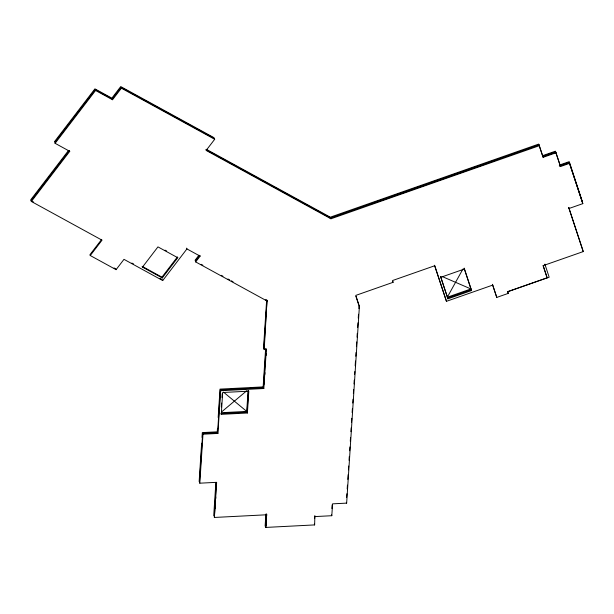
<?xml version="1.0" encoding="UTF-8"?>
<svg xmlns="http://www.w3.org/2000/svg" width="614" height="614" viewBox="0 0 614 614"><rect width="100%" height="100%" fill="white"/><g stroke="black" fill="none" stroke-linecap="round" stroke-linejoin="round"><path stroke-width="0.92" d="M199.151 481.591L201.63 443.239M202.014 437.352L202.321 432.601L217.249 431.842L217.425 429.086M202.651 433.4L202.981 434.205L217.909 433.438L217.579 432.64L202.651 433.4L199.473 482.389L199.803 483.187L216.65 482.328L214.37 517.456L266.622 514.785L265.801 527.418L314.637 524.916L314.852 515.768L314.667 518.554M199.803 483.187L202.981 434.205M213.718 515.86L215.867 482.627M216.258 482.481L214.37 517.456M221.37 406.898L221.616 403.099M221.984 397.404L222.23 393.605M215.053 508.377L215.176 506.466M215.675 498.829L215.798 496.918M216.289 489.281L216.412 487.37M221.27 414.343L222.682 392.507L248.808 391.172L247.388 413.007L221.27 414.343L220.94 413.544L247.066 412.209L247.388 413.007M221.547 412.692L246.736 411.411L248.087 390.519M247.066 412.209L248.478 390.374M263.544 348L266.683 299.571M264.197 349.604L267.013 300.369L263.874 348.798L264.197 349.604L266.33 349.489L263.805 388.508L220.672 390.719L220.349 389.913L263.475 387.71L263.805 388.508M263.145 386.912L265.616 348.844M263.475 387.71L266.008 348.691L266.33 349.489M264.181 384.026L264.304 382.131M264.795 374.555L264.918 372.66M265.348 366.028L265.532 363.189M266.023 355.613L266.146 353.718M265.125 526.098L265.9 514.11M266.031 525.3L266.146 523.45M266.629 516.075L266.745 514.233M331.898 508.522L332.128 504.877M315.174 516.566L331.806 515.714L332.581 503.848L346.649 503.127L359.397 306.463L355.767 295.403L393.09 282.31L392.507 280.552L434.766 265.732L446.455 301.32L492.727 285.096L496.772 297.414L508.285 293.377L507.709 291.619L547.189 277.766L543.198 265.624L583.3 251.563L568.81 207.647L569.14 208.445L582.816 203.648L569.255 162.549L560.206 165.719L555.371 151.197L542.515 155.703L538.701 144.09L330.294 217.179L206.327 149.294M346.634 497.555L346.879 493.74M347.194 488.967L347.44 485.144M347.808 479.419L348.115 474.645M348.43 469.871L348.675 466.049M349.044 460.323L349.297 456.501M349.665 450.776L349.911 446.954M350.287 441.228L350.533 437.406M350.901 431.68L351.147 427.866M351.523 422.133L351.768 418.318M352.137 412.585L352.39 408.77M352.758 403.037L353.004 399.223M353.38 393.497L353.626 389.675M353.994 383.95L354.247 380.127M354.616 374.402L354.8 371.539M355.168 365.806L355.483 361.032M355.79 356.258L356.036 352.444M356.412 346.71L356.719 341.937M357.026 337.163L357.271 333.348M357.647 327.623L357.954 322.849M358.261 318.075L358.515 314.253M358.883 308.527L359.067 305.665L359.397 306.463M218.177 417.505L220.019 389.115L263.391 386.897M217.579 432.64L220.349 389.913M217.909 433.438L220.672 390.719M462.925 269.047L447.276 297.245L470.93 288.948L464.146 268.287M54.446 141.719L94.917 88.861L111.871 98.148L120.728 86.582L214.025 137.682M112.201 98.946L121.05 87.38L121.38 88.186L112.531 99.744L112.201 98.946L95.247 89.659L54.776 142.517L55.106 143.315L69.735 151.328L31.352 201.461L102.024 240.166L90.258 255.531L116.077 269.669L123.982 259.346L162.718 280.56L186.932 248.923L186.602 248.125M55.106 143.315L95.569 90.458L95.247 89.659M30.7 199.865L68.499 150.491M31.352 201.461L31.03 200.663L69.413 150.53L69.735 151.328M101.694 239.368L89.928 254.726L90.258 255.531M121.05 87.38L214.355 138.48L214.685 139.278L206.143 150.43L330.946 218.784L539.361 145.687L539.031 144.889L330.624 217.985L205.82 149.632M142.463 267.121L157.952 246.889L177.753 257.726L162.257 277.965L142.463 267.121L142.133 266.322L161.935 277.167L162.257 277.965M161.935 277.167L177.423 256.928L177.753 257.726M195.022 260.321L198.89 255.263M195.674 261.917L200.103 256.138L199.773 255.34L195.352 261.119L195.674 261.917L267.336 301.167M221.339 412.132L246.698 390.788M370.825 203.748L493.794 160.622M370.948 204.101L493.917 160.975M542.745 156.409L554.78 152.188M542.868 156.754L554.48 152.686M556.023 152.794L555.701 151.996L542.845 156.501L543.175 157.299L556.023 152.794L560.536 166.517L569.585 163.347M559.876 164.92L569.232 161.643L582.471 201.945M559.285 165.91L568.641 162.633M559.838 166.11L568.349 163.124M464.176 268.188L471.583 290.545L447.936 298.841L440.53 276.484L440.852 277.282L464.506 268.986M447.606 298.043L471.253 289.747L471.583 290.545M507.632 291.78L549.169 277.206L544.979 264.465M441.957 276.446L470.93 288.948M121.38 88.186L214.685 139.278M95.569 90.458L112.531 99.744M186.932 248.923L200.103 256.138M201.208 264.327L202.881 265.248M221.301 275.333L222.974 276.246M227.994 279.002L229.674 279.915M231.348 280.836L233.021 281.749M165.051 250.151L166.701 251.057M31.03 200.663L33.555 202.044M131.895 263.061L133.545 263.959M159.916 278.403L161.566 279.309M114.089 267.957L115.754 268.871L116.077 269.669M223.481 392.116L246.736 411.411M582.816 203.648L569.255 162.549M560.206 165.719L560.536 166.517M582.97 250.765L583.3 251.563M544.933 264.104L545.255 264.903M546.859 276.968L547.189 277.766M507.955 292.579L508.285 293.377M492.727 285.096L492.397 284.297L496.772 297.414M446.455 301.32L434.474 265.24M392.76 281.511L393.09 282.31M330.624 217.985L330.946 218.784M328.897 217.041L329.227 217.84M265.67 299.632L265.992 300.43M346.327 502.329L346.649 503.127M331.483 514.916L331.806 515.714M314.307 524.118L314.637 524.916M266.622 514.785L266.292 513.987L265.801 527.418M162.388 279.761L162.718 280.56M568.779 207.747L582.648 249.959M539.031 144.889L543.175 157.299M543.068 265.609L546.537 276.17M440.852 277.282L447.936 298.841M355.951 296.355L358.745 304.859"/></g></svg>
